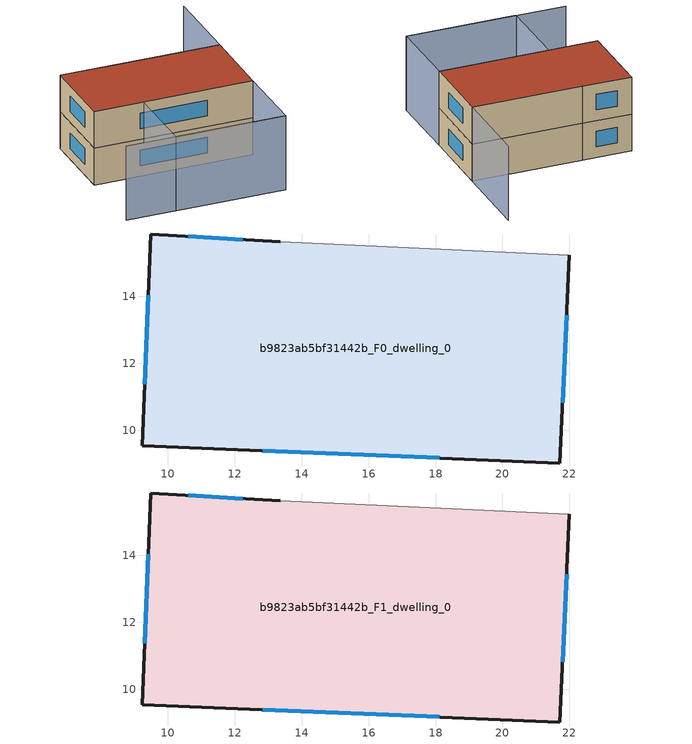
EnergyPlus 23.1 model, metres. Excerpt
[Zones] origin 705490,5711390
b9823ab5bf31442b_F0_dwelling_0
 floor ground (EU_floor_Construction): 22,15.24 21.72,9.02 9.23,9.54 9.5,15.87 13.36,15.63 z0
 wall outside (EU_wall_Construction): 13.36,15.63 9.5,15.87 9.23,9.54 21.72,9.02 22,15.24 z0:3
 wall adiabatic (EU_wall_Construction): 22,15.24 13.36,15.63 z0:3
 window (EU_Window_Construction): 12.24,15.7 10.61,15.8 / 21.8,10.82 21.92,13.44 / 12.84,9.39 18.11,9.17 / 9.42,14.04 9.31,11.37 z0.87:2.13
b9823ab5bf31442b_F1_dwelling_0
 floor to b9823ab5bf31442b_F0_dwelling_0 (EU_floor_Construction): 22,15.24 21.72,9.02 9.23,9.54 9.5,15.87 13.36,15.63 z3
 wall outside (EU_wall_Construction): 13.36,15.63 9.5,15.87 9.23,9.54 21.72,9.02 22,15.24 z3:6
 wall adiabatic (EU_wall_Construction): 22,15.24 13.36,15.63 z3:6
 window (EU_Window_Construction): 12.24,15.7 10.61,15.8 / 21.8,10.82 21.92,13.44 / 12.84,9.39 18.11,9.17 / 9.42,14.04 9.31,11.37 z3.87:5.13
 roof outside (EU_roof_Construction): 21.72,9.02 22,15.24 13.36,15.63 9.5,15.87 9.23,9.54 z6
shading: 8.92,3.56 21.44,2.98 / 22.3,21.95 22,15.24 / 22,15.24 13.36,15.62 / 13.09,9.38 21.72,9.02 / 21.72,9.02 21.46,2.96 / 21.46,2.96 12.83,3.32 / 12.83,3.32 13.09,9.38 z0:6
[Building]
EU S2 Campaign: North Axis=0; Terrain=City; Solar Distribution=FullExterior
[Site:Location]
London: Latitude=51.5; Longitude=-0.5; Time Zone=0; Elevation=25
[SizingPeriod:WeatherFileDays]
AnnualSizingPeriod: Begin Month=1; Begin Day of Month=1; End Month=12; End Day of Month=31; Day of Week for Start Day=Monday; Use Weather File Daylight Saving Period=No; Use Weather File Rain and Snow Indicators=No
[MATERIAL]
EU_InternalMass_Material: Roughness=MediumRough; Thickness=0.1; Conductivity=1; Density=1800; Specific Heat=900; Thermal Absorptance=0.9; Solar Absorptance=0.7; Visible Absorptance=0.7
[MATERIAL:NOMASS] Roughness=MediumRough; Thermal Absorptance=0.9; Solar Absorptance=0.7; Visible Absorptance=0.7
Name | Thermal Resistance
EU_wall_NoMass | 0.724719
EU_roof_NoMass | 2.98947
EU_floor_NoMass | 2.39157
[WINDOWMATERIAL:SIMPLEGLAZINGSYSTEM]
EU_Window_SimpleGlazing: UFactor=2.63425; Solar Heat Gain Coefficient=0.76; Visible Transmittance=0.76
[CONSTRUCTION]
EU_wall_Construction: EU_wall_NoMass
EU_roof_Construction: EU_roof_NoMass
EU_floor_Construction: EU_floor_NoMass
EU_Window_Construction: EU_Window_SimpleGlazing
EU_InternalMass_Construction: EU_InternalMass_Material
[ZONE] Type=1; Multiplier=1; Ceiling Height=autocalculate; Volume=234.749; Floor Area=autocalculate; Part of Total Floor Area=Yes
b9823ab5bf31442b_F0_dwelling_0; b9823ab5bf31442b_F1_dwelling_0
[INTERNALMASS] Construction=EU_InternalMass_Construction; Surface Area=78.2496
Name | Zone or ZoneList
b9823ab5bf31442b_F0_dwelling_0_EU_InternalMass | b9823ab5bf31442b_F0_dwelling_0
b9823ab5bf31442b_F1_dwelling_0_EU_InternalMass | b9823ab5bf31442b_F1_dwelling_0
[OTHEREQUIPMENT] Fuel Type=Electricity; Design Level Calculation Method=Watts/Area; Power per Zone Floor Area=1; Fraction Latent=0; Fraction Radiant=0; Fraction Lost=0; Carbon Dioxide Generation Rate=0; EndUse Subcategory=EU_Step8_InternalGains
Name | Zone or ZoneList or Space or SpaceList | Schedule
EU_Step8_InternalGain_b9823ab5bf31442b_F0_dwelling_0_f000 | b9823ab5bf31442b_F0_dwelling_0 | EU_Step8_GainSchedule_b9823ab5bf31442b_F0_dwelling_0_f000
EU_Step8_InternalGain_b9823ab5bf31442b_F1_dwelling_0_f000 | b9823ab5bf31442b_F1_dwelling_0 | EU_Step8_GainSchedule_b9823ab5bf31442b_F1_dwelling_0_f000
[ZONEVENTILATION:DESIGNFLOWRATE] Schedule=EU_AlwaysOn; Design Flow Rate Calculation Method=AirChanges/Hour; Air Changes per Hour=0.418135; Ventilation Type=Natural; Fan Pressure Rise=0; Fan Total Efficiency=1; Constant Term Coefficient=1; Temperature Term Coefficient=0; Velocity Term Coefficient=0; Velocity Squared Term Coefficient=0; Minimum Indoor Temperature=-100; Maximum Indoor Temperature=100; Delta Temperature=-100; Minimum Outdoor Temperature=-100; Maximum Outdoor Temperature=100; Maximum Wind Speed=40
Name | Zone or ZoneList or Space or SpaceList
EU_ConstantAir_b9823ab5bf31442b_F0_dwelling_0 | b9823ab5bf31442b_F0_dwelling_0
EU_ConstantAir_b9823ab5bf31442b_F1_dwelling_0 | b9823ab5bf31442b_F1_dwelling_0
[HVACTEMPLATE:THERMOSTAT] Constant Heating Setpoint=20; Constant Cooling Setpoint=50
EU_HeatOnly_b9823ab5bf31442b_F0_dwelling_0; EU_HeatOnly_b9823ab5bf31442b_F1_dwelling_0
[HVACTEMPLATE:ZONE:IDEALLOADSAIRSYSTEM] System Availability Schedule=EU_AlwaysOn; Maximum Heating Supply Air Temperature=50; Minimum Cooling Supply Air Temperature=13; Maximum Heating Supply Air Humidity Ratio=0.0156; Minimum Cooling Supply Air Humidity Ratio=0.0077; Heating Limit=NoLimit; Cooling Limit=NoLimit; Heating Availability Schedule=EU_AlwaysOn; Cooling Availability Schedule=EU_CoolingOff; Dehumidification Control Type=ConstantSensibleHeatRatio; Cooling Sensible Heat Ratio=0.7; Dehumidification Setpoint=60; Humidification Control Type=None; Humidification Setpoint=30; Outdoor Air Method=None; Outdoor Air Flow Rate per Person=0.00944; Outdoor Air Flow Rate per Zone Floor Area=0; Outdoor Air Flow Rate per Zone=0; Demand Controlled Ventilation Type=None; Outdoor Air Economizer Type=NoEconomizer; Heat Recovery Type=None; Sensible Heat Recovery Effectiveness=0.7; Latent Heat Recovery Effectiveness=0.65
Name | Template Thermostat
b9823ab5bf31442b_F0_dwelling_0 | EU_HeatOnly_b9823ab5bf31442b_F0_dwelling_0
b9823ab5bf31442b_F1_dwelling_0 | EU_HeatOnly_b9823ab5bf31442b_F1_dwelling_0
[SIZING:ZONE] Zone Cooling Design Supply Air Temperature Input Method=SupplyAirTemperature; Zone Cooling Design Supply Air Temperature=13; Zone Heating Design Supply Air Temperature Input Method=SupplyAirTemperature; Zone Heating Design Supply Air Temperature=50; Zone Cooling Design Supply Air Humidity Ratio=0.008; Zone Heating Design Supply Air Humidity Ratio=0.008; Cooling Design Air Flow Method=DesignDay; Cooling Design Air Flow Rate=0; Cooling Minimum Air Flow per Zone Floor Area=0.000762; Cooling Minimum Air Flow=0; Cooling Minimum Air Flow Fraction=0.2; Heating Design Air Flow Method=DesignDay; Heating Design Air Flow Rate=0; Heating Maximum Air Flow per Zone Floor Area=0.002032; Heating Maximum Air Flow=0.141576; Heating Maximum Air Flow Fraction=0.3; Account for Dedicated Outdoor Air System=No; Dedicated Outdoor Air System Control Strategy=NeutralSupplyAir; Dedicated Outdoor Air Low Setpoint Temperature for Design=autosize; Dedicated Outdoor Air High Setpoint Temperature for Design=autosize; Zone Load Sizing Method=Sensible Load Only No Latent Load; Zone Latent Cooling Design Supply Air Humidity Ratio Input Method=HumidityRatioDifference; Zone Cooling Design Supply Air Humidity Ratio Difference=0.005; Zone Latent Heating Design Supply Air Humidity Ratio Input Method=HumidityRatioDifference; Zone Humidification Design Supply Air Humidity Ratio Difference=0.005
b9823ab5bf31442b_F0_dwelling_0; b9823ab5bf31442b_F1_dwelling_0
[SCHEDULE:CONSTANT]
Name | Hourly Value
EU_AlwaysOn | 1
EU_CoolingOff | 0
[SCHEDULE:FILE] Column Number=1; Rows to Skip at Top=0; Number of Hours of Data=8760; Column Separator=Comma; Interpolate to Timestep=No; Minutes per Item=60; Adjust Schedule for Daylight Savings=Yes
Name | File
EU_Step8_GainSchedule_b9823ab5bf31442b_F0_dwelling_0_f000 | ../../schedules/b9823ab5bf31442b/b9823ab5bf31442b_F0_dwelling_0_f000_gain.csv
EU_Step8_GainSchedule_b9823ab5bf31442b_F1_dwelling_0_f000 | ../../schedules/b9823ab5bf31442b/b9823ab5bf31442b_F1_dwelling_0_f000_gain.csv
